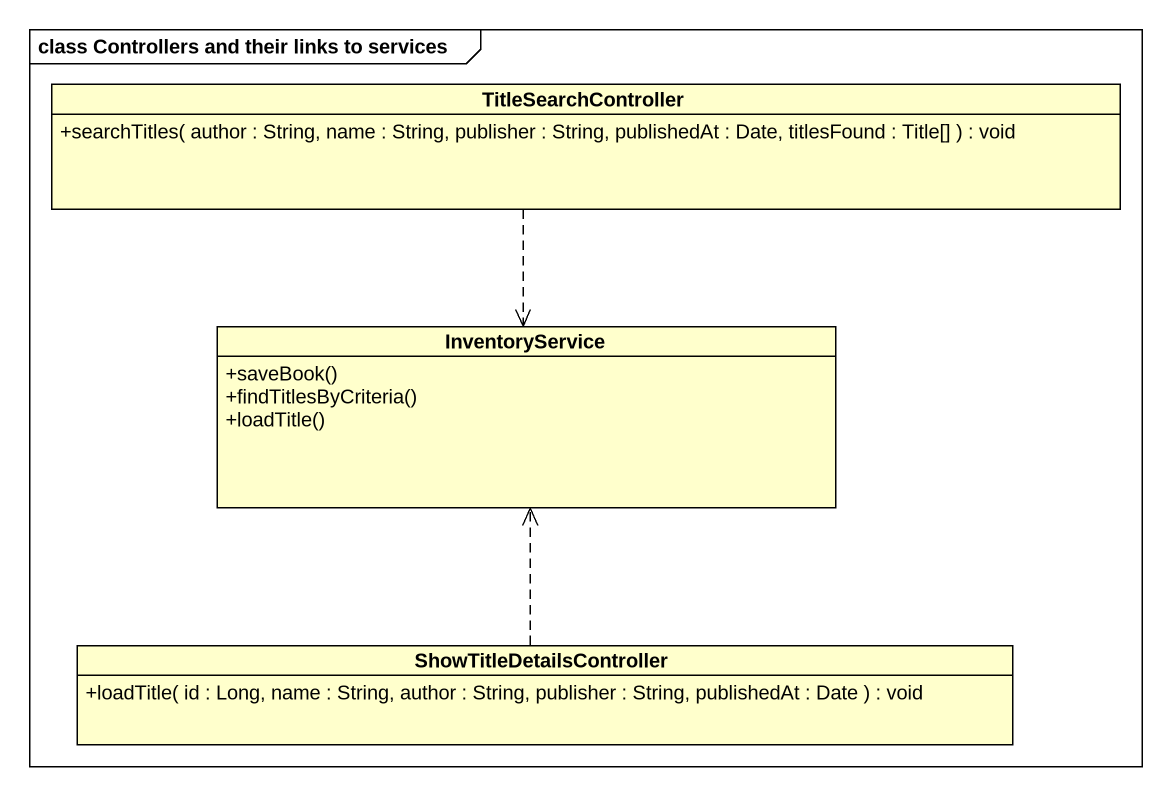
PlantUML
@startuml
mainframe class Controllers and their links to services
hide circle
hide empty members
skinparam classAttributeIconSize 0
class TitleSearchController {
  +searchTitles( author : String, name : String, publisher : String, publishedAt : Date, titlesFound : Title[] ) : void
}
class InventoryService {
  +saveBook()
  +findTitlesByCriteria()
  +loadTitle()
}
class ShowTitleDetailsController {
  +loadTitle( id : Long, name : String, author : String, publisher : String, publishedAt : Date ) : void
}
TitleSearchController ..> InventoryService
ShowTitleDetailsController .up.> InventoryService
@enduml
